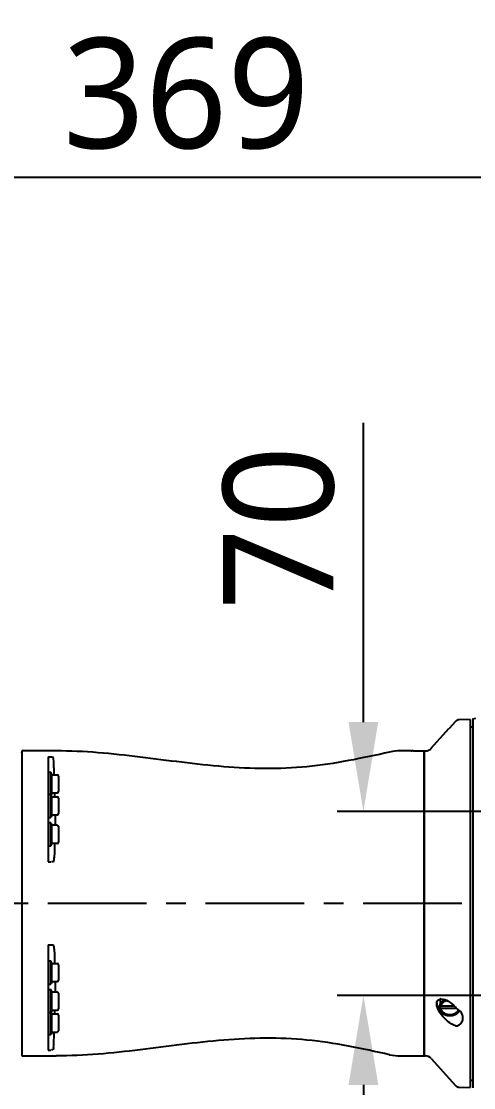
# Model space of a CAD drawing. Header units: millimetres. Extents: x 5828 to 6704, y 123 to 421.
# Drawn here: x 6420.58 to 6429.18, y 174.29 to 194.57 of the extents above; entities that cross this region are included whole.
import ezdxf
from ezdxf import colors
from ezdxf.entities.mleader import LeaderData, LeaderLine
from ezdxf.math import Vec2, Vec3

# ---------------------------------------------------------------- set-up
doc = ezdxf.new("R2010")
doc.units = ezdxf.units.MM
doc.linetypes.add('BANKLINE1', pattern=[5.5, 4, -1.5])
doc.linetypes.add('CENTER', pattern=[0.6, 0.375, -0.075, 0.075, -0.075])
for name, color, linetype in [('00_COMPONENTS', 7, 'BANKLINE1'), ('DIM', 7, 'Continuous'), ('外形图', 7, 'Continuous')]:
    doc.layers.add(name, color=color, linetype=linetype)
doc.styles.add('微软雅黑', font='msyh.ttc', dxfattribs={"height": 2.1})
doc.dimstyles.new('尺寸标注_1_20比例', dxfattribs={"dimtxt": 2.1, "dimasz": 1.7, "dimexe": 0.5, "dimexo": 0.4, "dimgap": 0.5, "dimtad": 1, "dimdec": 1, "dimlfac": 20, "dimdsep": 46, "dimtxsty": '微软雅黑', "dimcen": 0.09, "dimadec": 0, "dimazin": 0, "dimtp": 0.01, "dimtm": 0.01, "dimtfac": 1, "dimtdec": 1, "dimtofl": 0, "dimtmove": 0, "dimatfit": 3, "dimfxl": 1, "dimtolj": 1, "dimarcsym": 0})

# ---------------------------------------------------------------- blocks, each defined once
blk = doc.blocks.new('*D1326')
at = {"layer": 'Defpoints', "color": 0}
for p in [(6432.336, 179.542), (6427.087, 176.042), (6432.336, 176.042)]:
    blk.add_point(p, dxfattribs=at)
at = {"layer": '外形图', "color": 0, "linetype": 'Continuous', "lineweight": -2}
for p, q in [((6427.087, 181.242), (6427.087, 186.929)), ((6431.936, 179.542), (6426.587, 179.542)), ((6431.936, 176.042), (6426.587, 176.042)), ((6427.087, 174.342), (6427.087, 172.642))]:
    blk.add_line(p, q, dxfattribs=at)
at = {"layer": '外形图', "color": 0}
for points in [[(6426.804, 181.242), (6427.37, 181.242), (6427.087, 179.542)], [(6427.37, 174.342), (6426.804, 174.342), (6427.087, 176.042)]]:
    blk.add_solid(points, dxfattribs=at)
at = {"layer": '外形图', "color": 0, "insert": (6424.416, 184.935), "char_height": 2.1, "attachment_point": 2, "rotation": 90, "style": '微软雅黑'}
blk.add_mtext('\\A1;70', dxfattribs=at)
blk = doc.blocks.new('*D1354')
at = {"layer": 'Defpoints', "color": 0}
for p in [(6432.941, 191.603), (6432.941, 179.542), (6414.491, 179.042)]:
    blk.add_point(p, dxfattribs=at)
at = {"layer": 'DIM', "color": 0, "linetype": 'ByBlock', "lineweight": -2, "ltscale": 20}
for p, q in [((6414.491, 179.442), (6414.491, 192.103)), ((6432.941, 179.942), (6432.941, 192.103)), ((6416.191, 191.603), (6431.241, 191.603))]:
    blk.add_line(p, q, dxfattribs=at)
at = {"layer": 'DIM', "color": 0}
for points in [[(6416.191, 191.886), (6416.191, 191.32), (6414.491, 191.603)], [(6431.241, 191.32), (6431.241, 191.886), (6432.941, 191.603)]]:
    blk.add_solid(points, dxfattribs=at)
at = {"layer": 'DIM', "color": 0, "insert": (6423.716, 193.188), "char_height": 2.1, "attachment_point": 5, "style": '微软雅黑'}
blk.add_mtext('\\A1;\\A1;369', dxfattribs=at)

msp = doc.modelspace()

# ---------------------------------------------------------------- linework, layer by layer
at = {"layer": '00_COMPONENTS', "linetype": 'CENTER', "ltscale": 5}
msp.add_line((6455.9597, 177.7918), (6394.7489, 177.7918), dxfattribs=at)
at = {"layer": '外形图', "linetype": 'Continuous'}
for p, q in [((6429.1159, 181.2907), (6428.9089, 181.2853)), ((6429.1159, 181.2907), (6429.1159, 174.2921)), ((6429.1659, 181.2997), (6429.2239, 181.3172)), ((6429.1659, 181.2997), (6429.1659, 174.2845)), ((6428.3775, 180.7419), (6428.7146, 181.1172)), ((6428.7146, 181.1172), (6428.7159, 181.1172)), ((6428.8371, 181.2522), (6428.7159, 181.1172)), ((6429.1159, 181.1532), (6429.1659, 181.1532)), ((6420.5908, 180.6922), (6420.5908, 174.8921)), ((6421.2408, 180.6922), (6420.5908, 180.6922)), ((6427.9909, 180.6922), (6427.7984, 180.6922)), ((6427.9995, 180.692), (6427.9976, 180.692)), ((6427.9976, 180.692), (6428.0038, 180.692)), ((6428.0409, 180.6917), (6428.0153, 180.6919)), ((6428.0409, 180.6917), (6428.2409, 180.6917)), ((6428.2409, 180.6922), (6428.2659, 180.6922)), ((6428.2409, 174.8921), (6428.2409, 180.6922)), ((6428.2409, 180.6917), (6428.2409, 174.8921)), ((6420.5908, 180.6672), (6420.5797, 180.6751)), ((6421.0908, 180.5823), (6421.0908, 178.5827)), ((6421.0908, 180.5823), (6421.1433, 180.5823)), ((6421.0908, 180.2855), (6421.1408, 180.2855)), ((6421.1408, 179.4283), (6421.1408, 180.2855)), ((6421.1581, 180.238), (6421.1444, 180.2756)), ((6421.1581, 179.893), (6421.1581, 180.238)), ((6421.1581, 180.238), (6421.2633, 180.238)), ((6421.2883, 180.213), (6421.2883, 179.918)), ((6421.0908, 179.8683), (6421.1408, 179.8683)), ((6421.1581, 179.893), (6421.145, 179.8569)), ((6421.1581, 179.893), (6421.2633, 179.893)), ((6421.1581, 179.8208), (6421.1444, 179.8584)), ((6421.1581, 179.4758), (6421.1581, 179.8208)), ((6421.1581, 179.8208), (6421.2633, 179.8208)), ((6421.2883, 179.7958), (6421.2883, 179.5008)), ((6421.1581, 179.4758), (6421.1444, 179.4382)), ((6421.1581, 179.4758), (6421.2633, 179.4758)), ((6421.2209, 179.4758), (6421.2209, 179.2771)), ((6421.0908, 179.4283), (6421.1408, 179.4283)), ((6421.1408, 179.3246), (6421.0908, 179.3246)), ((6421.1408, 178.8846), (6421.1408, 179.3246)), ((6421.1444, 179.3148), (6421.1581, 179.2771)), ((6421.1581, 178.9321), (6421.1581, 179.2771)), ((6421.2633, 179.2771), (6421.1581, 179.2771)), ((6421.2883, 179.2521), (6421.2883, 178.9571)), ((6421.0908, 178.8846), (6421.1408, 178.8846)), ((6421.1444, 178.8945), (6421.1581, 178.9321)), ((6421.2633, 178.9321), (6421.1581, 178.9321)), ((6421.0908, 178.5827), (6421.1433, 178.5827)), ((6421.0908, 177.0015), (6421.0908, 175.0019)), ((6421.0908, 177.0015), (6421.1433, 177.0015)), ((6421.0908, 176.6996), (6421.1408, 176.6996)), ((6421.1408, 176.2596), (6421.1408, 176.6996)), ((6421.1581, 176.6521), (6421.1444, 176.6897)), ((6421.1581, 176.3071), (6421.1581, 176.6521)), ((6421.1581, 176.6521), (6421.2633, 176.6521)), ((6421.2883, 176.6271), (6421.2883, 176.3321)), ((6421.0908, 176.2596), (6421.1408, 176.2596)), ((6421.1581, 176.3071), (6421.1444, 176.2695)), ((6421.1581, 176.3071), (6421.2633, 176.3071)), ((6421.2209, 176.3071), (6421.2209, 176.1084)), ((6421.0908, 176.1559), (6421.1408, 176.1559)), ((6421.1408, 175.2988), (6421.1408, 176.1559)), ((6421.1581, 176.1084), (6421.1444, 176.1461)), ((6421.1581, 176.1084), (6421.2633, 176.1084)), ((6421.1581, 175.7634), (6421.1581, 176.1084)), ((6421.2883, 176.0834), (6421.2883, 175.7884)), ((6428.5559, 175.8947), (6428.5553, 175.8938)), ((6428.5559, 175.9725), (6428.5613, 175.9749)), ((6428.5559, 175.741), (6428.5559, 175.9725)), ((6428.5559, 175.8395), (6428.5585, 175.8391)), ((6428.8178, 175.8388), (6428.5559, 175.8388)), ((6421.0908, 175.7159), (6421.1408, 175.7159)), ((6421.1581, 175.7634), (6421.1444, 175.7258)), ((6421.1581, 175.6913), (6421.145, 175.7274)), ((6421.1581, 175.7634), (6421.2633, 175.7634)), ((6421.1581, 175.6913), (6421.2633, 175.6913)), ((6421.1581, 175.3463), (6421.1581, 175.6913)), ((6421.2883, 175.6663), (6421.2883, 175.3713)), ((6428.5585, 175.7921), (6428.5559, 175.7926)), ((6428.8661, 175.7921), (6428.5585, 175.7921)), ((6428.9059, 175.7592), (6428.9059, 175.741)), ((6428.9137, 175.7483), (6428.9152, 175.7507)), ((6421.0908, 175.2988), (6421.1408, 175.2988)), ((6421.1581, 175.3463), (6421.1444, 175.3086)), ((6421.1581, 175.3463), (6421.2633, 175.3463)), ((6421.0908, 175.0019), (6421.1433, 175.0019)), ((6420.5908, 174.9171), (6420.5793, 174.9088)), ((6420.5908, 174.8921), (6421.2408, 174.8921)), ((6427.7984, 174.8921), (6428.2409, 174.8921)), ((6428.2409, 174.8921), (6428.2659, 174.8921)), ((6428.3775, 174.8423), (6428.8371, 174.3306)), ((6429.1159, 174.4296), (6429.1659, 174.4296)), ((6428.9089, 174.2975), (6429.1159, 174.2921))]:
    msp.add_line(p, q, dxfattribs=at)
for centre, radius, start, end in [((6428.9115, 181.1855), 0.0999, 91.50585, 138.07274), ((6427.7984, 179.6921), 1, 90, 102.2624), ((6428.071, 186.9623), 6.2707, 269.34692, 269.49148), ((6428.2659, 180.8422), 0.15, 270, 318.06596), ((6376.3109, 178.2979), 44.938, 2.4744, 2.85034), ((6421.1303, 180.2705), 0.015, 20, 45.55634), ((6421.2633, 180.213), 0.025, 0, 90), ((6413.4738, 179.7115), 7.7474, 0.77554, 1.34314), ((6421.2633, 179.918), 0.025, 270, 0), ((6421.1303, 179.8533), 0.015, 20, 45.55634), ((6421.2633, 179.7958), 0.025, 0, 90), ((6421.2633, 179.5008), 0.025, 270, 0), ((6421.1303, 179.4433), 0.015, 314.44366, 340), ((6421.1303, 179.3096), 0.015, 20, 45.55634), ((6421.2633, 179.2521), 0.025, 0, 90), ((6421.1303, 178.8996), 0.015, 314.44366, 340), ((6421.2633, 178.9571), 0.025, 270, 0), ((6421.1303, 176.6846), 0.015, 20, 45.55634), ((6421.2633, 176.6271), 0.025, 0, 90), ((6421.1303, 176.2746), 0.015, 314.44366, 340), ((6421.2633, 176.3321), 0.025, 270, 0), ((6421.1303, 176.1409), 0.015, 20, 45.55634), ((6421.2633, 176.0834), 0.025, 0, 90), ((6428.6357, 175.9092), 0.1549, 183.95433, 189.09106), ((6428.5682, 175.8603), 0.1154, 96.10542, 96.50255), ((6428.0996, 177.1822), 1.3617, 289.57675, 290.31037), ((6428.5687, 175.856), 0.1197, 93.66225, 96.09293), ((6428.1993, 176.9165), 1.078, 294.3285, 295.97636), ((6421.1303, 175.7309), 0.015, 314.44366, 340), ((6413.4737, 175.8728), 7.7474, 358.65684, 359.22446), ((6421.2633, 175.7884), 0.025, 270, 0), ((6421.2633, 175.6663), 0.025, 0, 90), ((6428.694, 175.9494), 0.227, 228.43633, 232.09695), ((6429.3548, 177.1987), 1.6623, 241.27332, 241.91559), ((6428.107, 177.1987), 1.6623, 298.08441, 298.72668), ((6421.1303, 175.3138), 0.015, 314.44366, 340), ((6376.3109, 177.2864), 44.9379, 357.14966, 357.5256), ((6421.2633, 175.3713), 0.025, 270, 0), ((6427.7984, 175.8921), 1, 257.7376, 270), ((6428.2659, 174.7421), 0.15, 41.93404, 90), ((6428.9115, 174.3975), 0.1, 221.93404, 268.5)]:
    msp.add_arc(centre, radius, start, end, dxfattribs=at)
for points, knots in [([(6427.5861, 180.6693), (6427.0656, 180.5562), (6426.0241, 180.329), (6424.4186, 180.3591), (6422.8411, 180.5876), (6421.7751, 180.6922), (6421.2408, 180.6922)], [0, 0, 0, 0, 0.2502404, 0.4983477, 0.7489464, 1, 1, 1, 1]), ([(6421.1433, 180.5823), (6421.1549, 180.5823), (6421.1808, 180.5808), (6421.1857, 180.5506), (6421.1797, 180.5426)], [0, 0, 0, 0, 0.5377896, 1, 1, 1, 1]), ([(6421.1932, 178.5845), (6421.2001, 178.5931), (6421.2038, 178.6299), (6421.2185, 178.7414), (6421.2189, 178.8476), (6421.2201, 178.9284)], [0, 0, 0, 0, 0.095869, 0.2994887, 1, 1, 1, 1]), ([(6421.1932, 178.5845), (6421.191, 178.5817), (6421.1744, 178.585), (6421.1625, 178.5828), (6421.1524, 178.5829)], [0, 0, 0, 0, 0.264278, 1, 1, 1, 1]), ([(6421.1433, 177.0015), (6421.1544, 177.0015), (6421.1613, 177.0014), (6421.1894, 177.0017), (6421.1816, 177), (6421.1797, 176.9998)], [0, 0, 0, 0, 0.7000354, 0.8800938, 1, 1, 1, 1]), ([(6421.2201, 176.657), (6421.2189, 176.7375), (6421.2184, 176.8433), (6421.2038, 176.9545), (6421.2001, 176.9911), (6421.1932, 176.9997)], [0, 0, 0, 0, 0.7004898, 0.9040964, 1, 1, 1, 1]), ([(6428.4809, 175.8842), (6428.4809, 175.9073), (6428.492, 175.9543), (6428.5359, 175.9728), (6428.5552, 175.975)], [0, 0, 0, 0, 0.5438168, 1, 1, 1, 1]), ([(6428.8371, 175.4648), (6428.7992, 175.4779), (6428.7219, 175.522), (6428.6152, 175.6152), (6428.5232, 175.734), (6428.4809, 175.8342), (6428.4809, 175.8842)], [0, 0, 0, 0, 0.2105612, 0.4599265, 0.7378284, 1, 1, 1, 1]), ([(6428.5434, 175.7795), (6428.5353, 175.7867), (6428.5067, 175.8159), (6428.4876, 175.855), (6428.4828, 175.8847)], [0, 0, 0, 0, 0.2643703, 1, 1, 1, 1]), ([(6428.5553, 175.8938), (6428.5518, 175.8876), (6428.5474, 175.8799), (6428.5423, 175.8706), (6428.5385, 175.8645), (6428.5364, 175.856), (6428.5336, 175.8459), (6428.5314, 175.8375), (6428.5296, 175.8307), (6428.5301, 175.8238), (6428.5298, 175.8152), (6428.5301, 175.8066), (6428.5297, 175.7997), (6428.5316, 175.7929), (6428.5339, 175.7845), (6428.5367, 175.7744), (6428.5388, 175.766), (6428.5427, 175.7598), (6428.5462, 175.7535), (6428.5498, 175.7472), (6428.5535, 175.7409), (6428.5558, 175.736), (6428.5601, 175.7321), (6428.565, 175.7266), (6428.5701, 175.7211), (6428.5753, 175.7157), (6428.5801, 175.71), (6428.5885, 175.7044), (6428.5982, 175.6974), (6428.6064, 175.6917), (6428.6129, 175.687), (6428.6208, 175.6839), (6428.6302, 175.6794), (6428.6398, 175.6753), (6428.6473, 175.6715), (6428.6557, 175.6694), (6428.6661, 175.6667), (6428.6787, 175.6636), (6428.6891, 175.6607), (6428.6979, 175.6602), (6428.7111, 175.659), (6428.7221, 175.6582), (6428.7309, 175.6575)], [0, 0, 0, 0, 0.0625, 0.078125, 0.09375, 0.125, 0.15625, 0.1875, 0.203125, 0.21875, 0.25, 0.28125, 0.296875, 0.3125, 0.34375, 0.375, 0.40625, 0.421875, 0.4375, 0.46875, 0.484375, 0.5, 0.515625, 0.53125, 0.5625, 0.578125, 0.59375, 0.625, 0.65625, 0.6875, 0.703125, 0.71875, 0.75, 0.78125, 0.796875, 0.8125, 0.84375, 0.875, 0.90625, 0.921875, 0.9375, 1, 1, 1, 1]), ([(6428.6452, 175.9588), (6428.6407, 175.957), (6428.6316, 175.9534), (6428.6143, 175.9448), (6428.5937, 175.9328), (6428.5767, 175.9179), (6428.5642, 175.9051), (6428.5587, 175.8981), (6428.5559, 175.8947)], [0, 0, 0, 0, 0.125, 0.25, 0.5, 0.75, 0.875, 1, 1, 1, 1]), ([(6428.5873, 175.8939), (6428.5802, 175.886), (6428.5681, 175.8688), (6428.5607, 175.849), (6428.5585, 175.8391)], [0, 0, 0, 0, 0.5109859, 1, 1, 1, 1]), ([(6428.561, 175.9755), (6428.6085, 175.9786), (6428.7148, 175.9332), (6428.7962, 175.8633), (6428.8371, 175.819)], [0, 0, 0, 0, 0.4407497, 1, 1, 1, 1]), ([(6428.6434, 175.9342), (6428.6375, 175.9315), (6428.614, 175.9212), (6428.5902, 175.9118), (6428.5723, 175.9051)], [0, 0, 0, 0, 0.2533856, 1, 1, 1, 1]), ([(6428.6434, 175.9342), (6428.6379, 175.9317), (6428.6173, 175.9213), (6428.5987, 175.9067), (6428.5873, 175.8939)], [0, 0, 0, 0, 0.2600708, 1, 1, 1, 1]), ([(6428.6755, 175.9455), (6428.6728, 175.9448), (6428.6618, 175.9417), (6428.6511, 175.9377), (6428.6434, 175.9342)], [0, 0, 0, 0, 0.2529483, 1, 1, 1, 1]), ([(6428.5585, 175.7921), (6428.5607, 175.7822), (6428.5681, 175.7624), (6428.5802, 175.7453), (6428.5873, 175.7373)], [0, 0, 0, 0, 0.4890141, 1, 1, 1, 1]), ([(6428.5723, 175.7322), (6428.5782, 175.729), (6428.6016, 175.7167), (6428.6254, 175.7051), (6428.6434, 175.697)], [0, 0, 0, 0, 0.2523318, 1, 1, 1, 1]), ([(6428.5873, 175.7373), (6428.591, 175.7332), (6428.6074, 175.7168), (6428.6274, 175.7042), (6428.6434, 175.697)], [0, 0, 0, 0, 0.2409748, 1, 1, 1, 1]), ([(6428.6434, 175.697), (6428.6507, 175.6937), (6428.6795, 175.6811), (6428.7088, 175.6698), (6428.7309, 175.662)], [0, 0, 0, 0, 0.2541214, 1, 1, 1, 1]), ([(6428.6434, 175.697), (6428.6501, 175.694), (6428.678, 175.6832), (6428.7083, 175.6786), (6428.7309, 175.6786)], [0, 0, 0, 0, 0.2451072, 1, 1, 1, 1]), ([(6428.7309, 175.6575), (6428.7355, 175.6578), (6428.7448, 175.6584), (6428.7564, 175.6594), (6428.7658, 175.6598), (6428.7749, 175.6616), (6428.7863, 175.6643), (6428.7978, 175.6667), (6428.8068, 175.669), (6428.8152, 175.6727), (6428.8238, 175.6759), (6428.8322, 175.6793), (6428.8388, 175.6815), (6428.8442, 175.6853), (6428.8518, 175.6897), (6428.8592, 175.6944), (6428.867, 175.6987), (6428.8735, 175.704), (6428.8813, 175.7111), (6428.8893, 175.718), (6428.8954, 175.7237), (6428.9, 175.7304), (6428.9064, 175.7385), (6428.9113, 175.745), (6428.9137, 175.7483)], [0, 0, 0, 0, 0.0625, 0.125, 0.15625, 0.1875, 0.25, 0.3125, 0.34375, 0.375, 0.4375, 0.46875, 0.5, 0.53125, 0.5625, 0.625, 0.65625, 0.6875, 0.75, 0.8125, 0.84375, 0.875, 0.9375, 1, 1, 1, 1]), ([(6428.7309, 175.662), (6428.7382, 175.6646), (6428.7677, 175.6753), (6428.7968, 175.6872), (6428.8184, 175.697)], [0, 0, 0, 0, 0.2460756, 1, 1, 1, 1]), ([(6428.7309, 175.6786), (6428.7385, 175.6786), (6428.7684, 175.6802), (6428.7981, 175.6878), (6428.8184, 175.697)], [0, 0, 0, 0, 0.2547779, 1, 1, 1, 1]), ([(6428.8184, 175.697), (6428.8239, 175.6995), (6428.8445, 175.71), (6428.8631, 175.7245), (6428.8745, 175.7373)], [0, 0, 0, 0, 0.2600708, 1, 1, 1, 1]), ([(6428.8184, 175.697), (6428.8244, 175.6997), (6428.8484, 175.7108), (6428.8719, 175.7228), (6428.8895, 175.7322)], [0, 0, 0, 0, 0.2474437, 1, 1, 1, 1]), ([(6428.8745, 175.7373), (6428.8766, 175.7397), (6428.8845, 175.7492), (6428.8912, 175.7599), (6428.8951, 175.7683)], [0, 0, 0, 0, 0.2558214, 1, 1, 1, 1]), ([(6428.9809, 175.6155), (6428.9809, 175.6283), (6428.9742, 175.6822), (6428.9403, 175.7303), (6428.9089, 175.7568)], [0, 0, 0, 0, 0.2378664, 1, 1, 1, 1]), ([(6428.9089, 175.482), (6428.9304, 175.4981), (6428.9671, 175.5375), (6428.9809, 175.5903), (6428.9809, 175.6155)], [0, 0, 0, 0, 0.5158248, 1, 1, 1, 1]), ([(6428.8371, 175.4648), (6428.8425, 175.4629), (6428.8678, 175.459), (6428.8933, 175.4704), (6428.9089, 175.482)], [0, 0, 0, 0, 0.2249504, 1, 1, 1, 1]), ([(6427.5861, 174.9149), (6427.0656, 175.028), (6426.0241, 175.2552), (6424.4186, 175.2251), (6422.8411, 174.9967), (6421.7751, 174.8921), (6421.2408, 174.8921)], [0, 0, 0, 0, 0.2502404, 0.4983477, 0.7489464, 1, 1, 1, 1]), ([(6421.1932, 175.0517), (6421.1926, 175.0398), (6421.1913, 175.0136), (6421.1605, 175.0081), (6421.1524, 175.0141)], [0, 0, 0, 0, 0.5429686, 1, 1, 1, 1])]:
    msp.add_open_spline(points, degree=3, knots=knots, dxfattribs=at)
msp.add_open_spline([(6428.9089, 175.7568), (6428.8847, 175.7772), (6428.8586, 175.7958), (6428.8371, 175.819)], degree=3, dxfattribs=at)

# ---------------------------------------------------------------- dimensions: what is measured, and where the dimension line sits
at = {"layer": 'DIM', "linetype": 'ByBlock', "ltscale": 20}
dim = msp.add_linear_dim(base=(6432.9409, 191.6032), p1=(6414.4907, 179.0421), p2=(6432.9409, 179.5421), text='\\A1;369', dimstyle='尺寸标注_1_20比例', dxfattribs=at)
dim.commit()
dim.dimension.update_dxf_attribs({"geometry": '*D1354', "text_midpoint": (6423.7158, 193.1884)})
at = {"layer": '外形图', "linetype": 'Continuous'}
dim = msp.add_linear_dim(base=(6427.0869, 176.0421), p1=(6432.3359, 179.5421), p2=(6432.3359, 176.0421), angle=270, dimstyle='尺寸标注_1_20比例', dxfattribs=at)
dim.commit()
dim.dimension.update_dxf_attribs({"geometry": '*D1326', "text_midpoint": (6427.0869, 184.9355), "dimtype": 160})

# ---------------------------------------------------------------- leaders
at = {"layer": '外形图'}
ml = msp.add_multileader_mtext('Standard', dxfattribs=at)
ml.set_content('4×M5 {\\A1;\\C256;depth10}', style='微软雅黑')
ml.set_leader_properties()
ml.build(insert=Vec2(0, 0))
ml.multileader.update_dxf_attribs({"text_left_attachment_type": 5, "text_right_attachment_type": 5, "dogleg_length": 0.1667, "arrow_head_size": 1.7})
ctx = ml.context
ctx.base_point, ctx.char_height, ctx.arrow_head_size, ctx.landing_gap_size, ctx.plane_origin = Vec3(6408.0277, 166.616), 2.1, 1.7, 0.3333, Vec3(6432.9409, 176.0421)
ctx.left_attachment, ctx.right_attachment, ctx.text_align_type = 5, 5, 2
notes = []
notes.append((ctx, [(0, (1, 1, 0), (6428.6937, 166.616), (-1, 0), 0.1667, [(0, [(6432.9409, 176.0421)], 0, [])])]))
ctx.mtext.insert, ctx.mtext.alignment, ctx.mtext.flow_direction = Vec3(6428.1937, 169.5254), 3, 5
for ctx, leaders in notes:
    for number, flags, end, landing, length, lines in leaders:
        leader = LeaderData()
        leader.index, (leader.has_last_leader_line, leader.has_dogleg_vector, leader.attachment_direction) = number, flags
        leader.last_leader_point, leader.dogleg_vector, leader.dogleg_length = Vec3(end), Vec3(landing), length
        for number, points, colour, breaks in lines:
            line = LeaderLine()
            line.index, line.vertices, line.color, line.breaks = number, Vec3.list(points), colors.encode_raw_color(colour), breaks
            leader.lines.append(line)
        ctx.leaders.append(leader)

doc.saveas('drawing.dxf')
